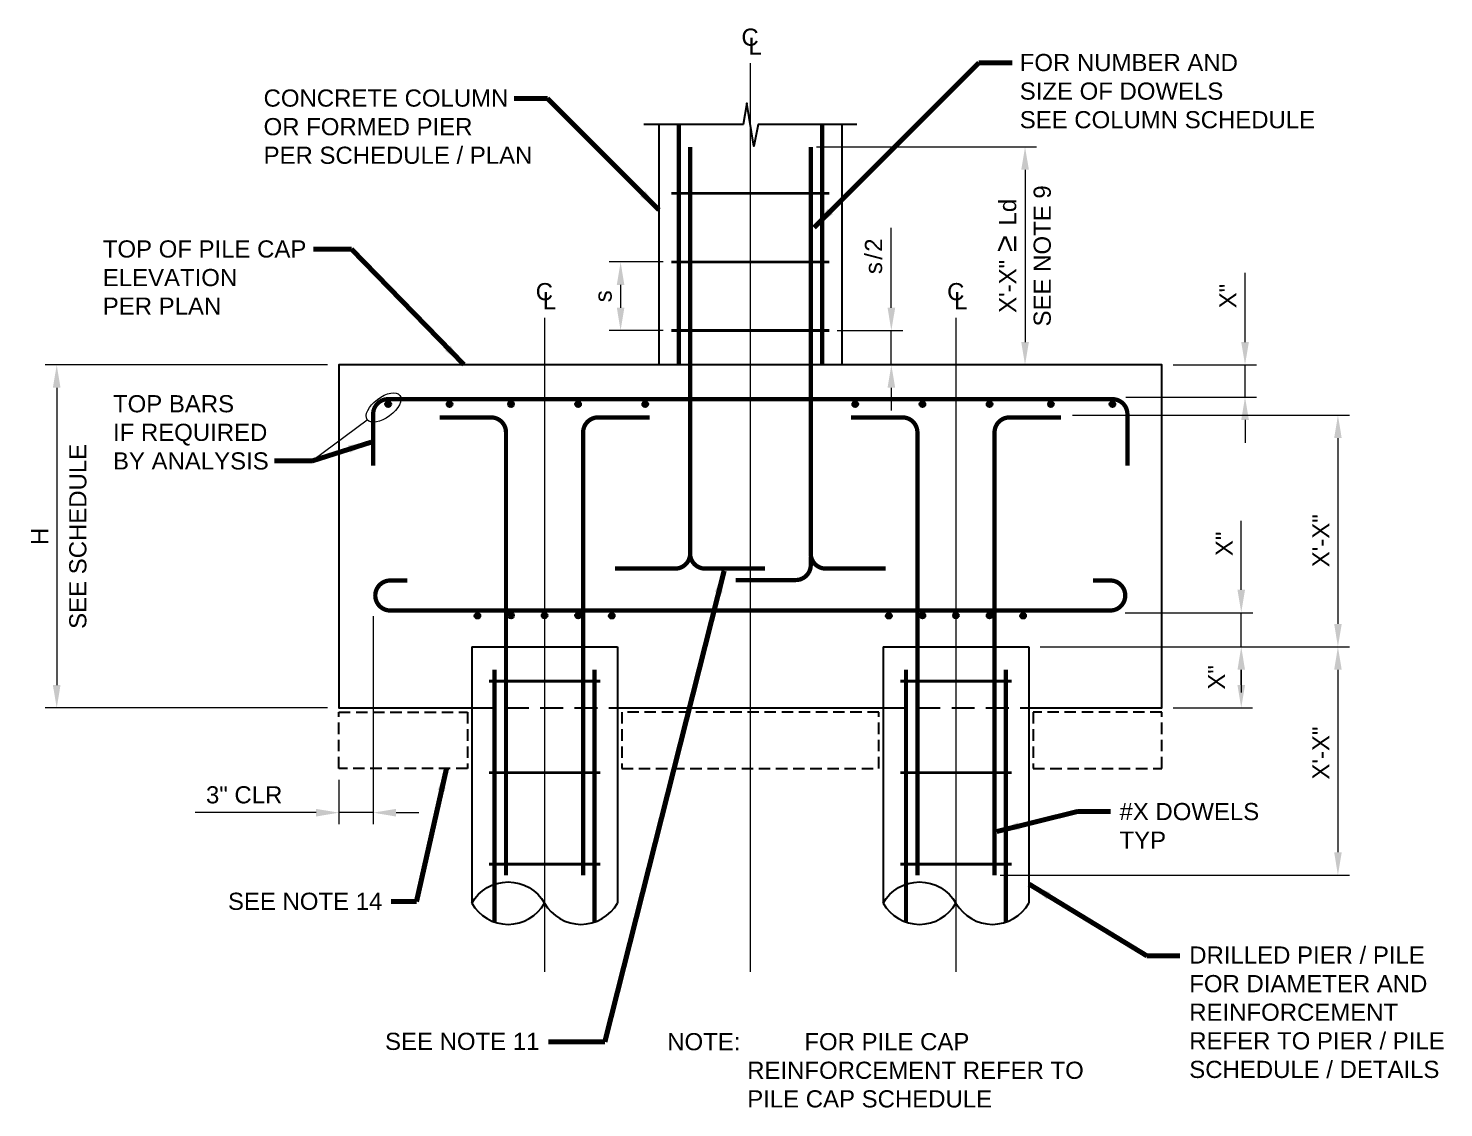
# Model space of a CAD drawing. Header units: inches. Extents: x -498 to -368, y 1198 to 1448.
# Drawn here: x -497.7 to -373.9, y 1353.3 to 1447.7 of the extents above; entities that cross this region are included whole.
import ezdxf

# ---------------------------------------------------------------- set-up
doc = ezdxf.new("R2010")
doc.units = ezdxf.units.IN
doc.header["$LTSCALE"] = 5
doc.header["$MEASUREMENT"] = 0
for name, pattern in [('CENTER', [2, 1.25, -0.25, 0.25, -0.25]), ('CENTERX2', [4, 2.5, -0.5, 0.5, -0.5]), ('HIDDEN', [0.375, 0.25, -0.125]), ('HIDDENX2', [0.75, 0.5, -0.25])]:
    doc.linetypes.add(name, pattern=pattern)
for name, color, linetype, lineweight in [('S-ANNO-DIMS', 1, 'Continuous', 20), ('S-ANNO-TEXT', 7, 'Continuous', 20), ('S-DETL', 3, 'Continuous', 30), ('S-GRID', 9, 'CENTER', 20)]:
    doc.layers.add(name, color=color, linetype=linetype, lineweight=lineweight)
doc.styles.add('Romans', font='arial.ttf')
doc.dimstyles.get("Standard").update_dxf_attribs({"dimtxt": 0.18, "dimasz": 0.18, "dimexe": 0.18, "dimexo": 0.0625, "dimgap": 0.09, "dimtad": 0, "dimtih": 1, "dimtoh": 1, "dimdec": 4, "dimzin": 0, "dimdsep": 46, "dimtxsty": 'Standard', "dimcen": 0.09, "dimadec": 0, "dimazin": 0, "dimtfac": 1, "dimtdec": 4, "dimtofl": 0, "dimtmove": 0, "dimatfit": 3, "dimfxl": 1, "dimtolj": 1, "dimtzin": 0, "dimarcsym": 0})

# ---------------------------------------------------------------- blocks, each defined once
blk = doc.blocks.new('*D10')
at = {"layer": 'Defpoints', "color": 0, "transparency": 16777216}
for p in [(-470.55, 1418.22), (-495.24, 1388.22), (-470.55, 1388.22)]:
    blk.add_point(p, dxfattribs=at)
at = {"layer": 'S-ANNO-DIMS', "transparency": 16777216}
for p, q in [((-471.55, 1418.22), (-496.24, 1418.22)), ((-495.24, 1416.22), (-495.24, 1390.22)), ((-471.55, 1388.22), (-496.24, 1388.22))]:
    blk.add_line(p, q, dxfattribs=at)
for points in [[(-495.58, 1416.22), (-494.91, 1416.22), (-495.24, 1418.22)], [(-495.58, 1390.22), (-494.91, 1390.22), (-495.24, 1388.22)]]:
    blk.add_solid(points, dxfattribs=at)
at = {"layer": 'S-ANNO-DIMS', "transparency": 16777216, "insert": (-496.74, 1403.22), "char_height": 1.5, "attachment_point": 5, "rotation": 90, "style": 'Romans'}
blk.add_mtext('\\A1;H', dxfattribs=at)
blk = doc.blocks.new('*D11')
at = {"layer": 'Defpoints', "color": 0, "transparency": 16777216}
for p in [(-427.94, 1421.22), (-426.55, 1418.22), (-422.21, 1418.22)]:
    blk.add_point(p, dxfattribs=at)
at = {"layer": 'S-ANNO-DIMS', "transparency": 16777216}
for p, q in [((-422.21, 1423.22), (-422.21, 1430.21)), ((-426.94, 1421.22), (-421.21, 1421.22)), ((-422.21, 1418.22), (-422.21, 1421.22)), ((-425.55, 1418.22), (-421.21, 1418.22)), ((-422.21, 1416.22), (-422.21, 1414.22))]:
    blk.add_line(p, q, dxfattribs=at)
for points in [[(-422.54, 1423.22), (-421.87, 1423.22), (-422.21, 1421.22)], [(-422.54, 1416.22), (-421.87, 1416.22), (-422.21, 1418.22)]]:
    blk.add_solid(points, dxfattribs=at)
at = {"layer": 'S-ANNO-DIMS', "transparency": 16777216, "insert": (-423.76, 1427.72), "char_height": 1.5, "attachment_point": 5, "rotation": 90, "style": 'Romans'}
blk.add_mtext('\\A1;{\\T1.2;s/}2', dxfattribs=at)
blk = doc.blocks.new('*D12')
at = {"layer": 'Defpoints', "color": 0, "transparency": 16777216}
for p in [(-441.17, 1427.22), (-445.9, 1421.22), (-441.17, 1421.22)]:
    blk.add_point(p, dxfattribs=at)
at = {"layer": 'S-ANNO-DIMS', "transparency": 16777216}
for p, q in [((-442.17, 1427.22), (-446.9, 1427.22)), ((-445.9, 1425.22), (-445.9, 1423.22)), ((-442.17, 1421.22), (-446.9, 1421.22))]:
    blk.add_line(p, q, dxfattribs=at)
for points in [[(-446.23, 1425.22), (-445.57, 1425.22), (-445.9, 1427.22)], [(-446.23, 1423.22), (-445.57, 1423.22), (-445.9, 1421.22)]]:
    blk.add_solid(points, dxfattribs=at)
at = {"layer": 'S-ANNO-DIMS', "transparency": 16777216, "insert": (-447.42, 1424.22), "char_height": 1.5, "attachment_point": 5, "rotation": 90, "style": 'Romans'}
blk.add_mtext('\\A1;s', dxfattribs=at)
blk = doc.blocks.new('*D13')
at = {"layer": 'Defpoints', "color": 0, "transparency": 16777216}
for p in [(-467.55, 1397.24), (-470.55, 1382.93), (-467.55, 1379.06)]:
    blk.add_point(p, dxfattribs=at)
at = {"layer": 'S-ANNO-DIMS', "transparency": 16777216}
for p, q in [((-467.55, 1396.24), (-467.55, 1378.06)), ((-470.55, 1381.93), (-470.55, 1378.06)), ((-472.55, 1379.06), (-483.12, 1379.06)), ((-467.55, 1379.06), (-470.55, 1379.06)), ((-465.55, 1379.06), (-463.55, 1379.06))]:
    blk.add_line(p, q, dxfattribs=at)
for points in [[(-472.55, 1379.39), (-472.55, 1378.72), (-470.55, 1379.06)], [(-465.55, 1379.39), (-465.55, 1378.72), (-467.55, 1379.06)]]:
    blk.add_solid(points, dxfattribs=at)
at = {"layer": 'S-ANNO-DIMS', "transparency": 16777216, "insert": (-478.84, 1380.61), "char_height": 1.5, "attachment_point": 5, "style": 'Romans'}
blk.add_mtext('\\A1;3" CLR', dxfattribs=at)
blk = doc.blocks.new('*D14')
at = {"layer": 'Defpoints', "color": 0, "transparency": 16777216}
for p in [(-410.18, 1393.56), (-413.68, 1373.59), (-383.13, 1373.59)]:
    blk.add_point(p, dxfattribs=at)
at = {"layer": 'S-ANNO-DIMS', "transparency": 16777216}
for p, q in [((-409.18, 1393.56), (-382.13, 1393.56)), ((-383.13, 1391.56), (-383.13, 1375.59)), ((-412.68, 1373.59), (-382.13, 1373.59))]:
    blk.add_line(p, q, dxfattribs=at)
for points in [[(-383.46, 1391.56), (-382.8, 1391.56), (-383.13, 1393.56)], [(-383.46, 1375.59), (-382.8, 1375.59), (-383.13, 1373.59)]]:
    blk.add_solid(points, dxfattribs=at)
at = {"layer": 'S-ANNO-DIMS', "transparency": 16777216, "insert": (-384.63, 1384.27), "char_height": 1.5, "attachment_point": 5, "rotation": 90, "style": 'Romans'}
blk.add_mtext('\\A1;X\'-X"', dxfattribs=at)
blk = doc.blocks.new('*D15')
at = {"layer": 'Defpoints', "color": 0, "transparency": 16777216}
for p in [(-407.36, 1413.82), (-410.18, 1393.56), (-383.13, 1393.56)]:
    blk.add_point(p, dxfattribs=at)
at = {"layer": 'S-ANNO-DIMS', "transparency": 16777216}
for p, q in [((-406.36, 1413.82), (-382.13, 1413.82)), ((-383.13, 1411.82), (-383.13, 1395.56)), ((-409.18, 1393.56), (-382.13, 1393.56))]:
    blk.add_line(p, q, dxfattribs=at)
for points in [[(-383.46, 1411.82), (-382.8, 1411.82), (-383.13, 1413.82)], [(-383.46, 1395.56), (-382.8, 1395.56), (-383.13, 1393.56)]]:
    blk.add_solid(points, dxfattribs=at)
at = {"layer": 'S-ANNO-DIMS', "transparency": 16777216, "insert": (-384.63, 1402.84), "char_height": 1.5, "attachment_point": 5, "rotation": 90, "style": 'Romans'}
blk.add_mtext('\\A1;X\'-X"', dxfattribs=at)
blk = doc.blocks.new('*D16')
at = {"layer": 'Defpoints', "color": 0, "transparency": 16777216}
for p in [(-402.76, 1396.55), (-410.18, 1393.56), (-391.59, 1393.56)]:
    blk.add_point(p, dxfattribs=at)
at = {"layer": 'S-ANNO-DIMS', "transparency": 16777216}
for p, q in [((-391.59, 1398.55), (-391.59, 1404.59)), ((-401.76, 1396.55), (-390.59, 1396.55)), ((-391.59, 1393.56), (-391.59, 1396.55)), ((-409.18, 1393.56), (-390.59, 1393.56)), ((-391.59, 1391.56), (-391.59, 1389.56))]:
    blk.add_line(p, q, dxfattribs=at)
for points in [[(-391.92, 1398.55), (-391.26, 1398.55), (-391.59, 1396.55)], [(-391.92, 1391.56), (-391.26, 1391.56), (-391.59, 1393.56)]]:
    blk.add_solid(points, dxfattribs=at)
at = {"layer": 'S-ANNO-DIMS', "transparency": 16777216, "insert": (-393.09, 1402.57), "char_height": 1.5, "attachment_point": 5, "rotation": 90, "style": 'Romans'}
blk.add_mtext('\\A1;X"', dxfattribs=at)
blk = doc.blocks.new('*D17')
at = {"layer": 'Defpoints', "color": 0, "transparency": 16777216}
for p in [(-398.55, 1418.22), (-391.26, 1418.22), (-402.68, 1415.41)]:
    blk.add_point(p, dxfattribs=at)
at = {"layer": 'S-ANNO-DIMS', "transparency": 16777216}
for p, q in [((-391.26, 1420.22), (-391.26, 1426.26)), ((-397.55, 1418.22), (-390.26, 1418.22)), ((-391.26, 1415.41), (-391.26, 1418.22)), ((-401.68, 1415.41), (-390.26, 1415.41)), ((-391.26, 1413.41), (-391.26, 1411.41))]:
    blk.add_line(p, q, dxfattribs=at)
for points in [[(-391.59, 1420.22), (-390.92, 1420.22), (-391.26, 1418.22)], [(-391.59, 1413.41), (-390.92, 1413.41), (-391.26, 1415.41)]]:
    blk.add_solid(points, dxfattribs=at)
at = {"layer": 'S-ANNO-DIMS', "transparency": 16777216, "insert": (-392.76, 1424.24), "char_height": 1.5, "attachment_point": 5, "rotation": 90, "style": 'Romans'}
blk.add_mtext('\\A1;X"', dxfattribs=at)
blk = doc.blocks.new('*D9')
at = {"layer": 'Defpoints', "color": 0, "transparency": 16777216}
for p in [(-429.76, 1437.28), (-421.15, 1418.22), (-410.51, 1418.22)]:
    blk.add_point(p, dxfattribs=at)
at = {"layer": 'S-ANNO-DIMS', "transparency": 16777216}
for p, q in [((-428.76, 1437.28), (-409.51, 1437.28)), ((-410.51, 1435.28), (-410.51, 1420.22)), ((-420.15, 1418.22), (-409.51, 1418.22))]:
    blk.add_line(p, q, dxfattribs=at)
for points in [[(-410.84, 1435.28), (-410.17, 1435.28), (-410.51, 1437.28)], [(-410.84, 1420.22), (-410.17, 1420.22), (-410.51, 1418.22)]]:
    blk.add_solid(points, dxfattribs=at)

msp = doc.modelspace()

# ---------------------------------------------------------------- hatches: boundary and pattern name
at = {"layer": 'S-DETL'}
h = msp.add_hatch(color=256, dxfattribs=at)
h.dxf.hatch_style = 1
h.paths.add_polyline_path([(-466.489863, 1414.7872181, 1), (-465.989863, 1414.7872181, 1)])
h = msp.add_hatch(color=256, dxfattribs=at)
h.dxf.hatch_style = 1
h.paths.add_polyline_path([(-460.614863, 1414.7830021, -1), (-461.114863, 1414.7830021, -1)])
h = msp.add_hatch(color=256, dxfattribs=at)
h.dxf.hatch_style = 1
h.paths.add_polyline_path([(-460.614863, 1414.7830021, -1), (-461.114863, 1414.7830021, -1)])
h = msp.add_hatch(color=256, dxfattribs=at)
h.dxf.hatch_style = 1
h.paths.add_polyline_path([(-460.614863, 1414.7830021, 1), (-461.114863, 1414.7830021, 1)])
h = msp.add_hatch(color=256, dxfattribs=at)
h.dxf.hatch_style = 1
h.paths.add_polyline_path([(-455.239863, 1414.778786, -1), (-455.739863, 1414.778786, -1)])
h = msp.add_hatch(color=256, dxfattribs=at)
h.dxf.hatch_style = 1
h.paths.add_polyline_path([(-455.239863, 1414.778786, -1), (-455.739863, 1414.778786, -1)])
h = msp.add_hatch(color=256, dxfattribs=at)
h.dxf.hatch_style = 1
h.paths.add_polyline_path([(-455.239863, 1414.778786, 1), (-455.739863, 1414.778786, 1)])
h = msp.add_hatch(color=256, dxfattribs=at)
h.dxf.hatch_style = 1
h.paths.add_polyline_path([(-449.864863, 1414.778786, 1), (-449.364863, 1414.778786, 1)])
h = msp.add_hatch(color=256, dxfattribs=at)
h.dxf.hatch_style = 1
h.paths.add_polyline_path([(-449.864863, 1414.778786, 1), (-449.364863, 1414.778786, 1)])
h = msp.add_hatch(color=256, dxfattribs=at)
h.dxf.hatch_style = 1
h.paths.add_polyline_path([(-449.864863, 1414.778786, -1), (-449.364863, 1414.778786, -1)])
h = msp.add_hatch(color=256, dxfattribs=at)
h.dxf.hatch_style = 1
h.paths.add_polyline_path([(-443.9894708, 1414.7787857, 1), (-443.4894708, 1414.7787857, 1)])
h = msp.add_hatch(color=256, dxfattribs=at)
h.dxf.hatch_style = 1
h.paths.add_polyline_path([(-443.9894708, 1414.7787857, 1), (-443.4894708, 1414.7787857, 1)])
h = msp.add_hatch(color=256, dxfattribs=at)
h.dxf.hatch_style = 1
h.paths.add_polyline_path([(-443.9894708, 1414.7787857, -1), (-443.4894708, 1414.7787857, -1)])
h = msp.add_hatch(color=256, dxfattribs=at)
h.dxf.hatch_style = 1
h.paths.add_polyline_path([(-425.1152552, 1414.7787857, -1), (-425.6152552, 1414.7787857, -1)])
h = msp.add_hatch(color=256, dxfattribs=at)
h.dxf.hatch_style = 1
h.paths.add_polyline_path([(-425.1152552, 1414.7787857, -1), (-425.6152552, 1414.7787857, -1)])
h = msp.add_hatch(color=256, dxfattribs=at)
h.dxf.hatch_style = 1
h.paths.add_polyline_path([(-425.1152552, 1414.7787857, 1), (-425.6152552, 1414.7787857, 1)])
h = msp.add_hatch(color=256, dxfattribs=at)
h.dxf.hatch_style = 1
h.paths.add_polyline_path([(-419.239863, 1414.778786, -1), (-419.739863, 1414.778786, -1)])
h = msp.add_hatch(color=256, dxfattribs=at)
h.dxf.hatch_style = 1
h.paths.add_polyline_path([(-419.239863, 1414.778786, -1), (-419.739863, 1414.778786, -1)])
h = msp.add_hatch(color=256, dxfattribs=at)
h.dxf.hatch_style = 1
h.paths.add_polyline_path([(-419.239863, 1414.778786, 1), (-419.739863, 1414.778786, 1)])
h = msp.add_hatch(color=256, dxfattribs=at)
h.dxf.hatch_style = 1
h.paths.add_polyline_path([(-413.864863, 1414.778786, 1), (-413.364863, 1414.778786, 1)])
h = msp.add_hatch(color=256, dxfattribs=at)
h.dxf.hatch_style = 1
h.paths.add_polyline_path([(-413.864863, 1414.778786, 1), (-413.364863, 1414.778786, 1)])
h = msp.add_hatch(color=256, dxfattribs=at)
h.dxf.hatch_style = 1
h.paths.add_polyline_path([(-413.864863, 1414.778786, -1), (-413.364863, 1414.778786, -1)])
h = msp.add_hatch(color=256, dxfattribs=at)
h.dxf.hatch_style = 1
h.paths.add_polyline_path([(-408.489863, 1414.7830021, 1), (-407.989863, 1414.7830021, 1)])
h = msp.add_hatch(color=256, dxfattribs=at)
h.dxf.hatch_style = 1
h.paths.add_polyline_path([(-408.489863, 1414.7830021, 1), (-407.989863, 1414.7830021, 1)])
h = msp.add_hatch(color=256, dxfattribs=at)
h.dxf.hatch_style = 1
h.paths.add_polyline_path([(-408.489863, 1414.7830021, -1), (-407.989863, 1414.7830021, -1)])
h = msp.add_hatch(color=256, dxfattribs=at)
h.dxf.hatch_style = 1
h.paths.add_polyline_path([(-402.614863, 1414.7872181, -1), (-403.114863, 1414.7872181, -1)])
h = msp.add_hatch(color=256, dxfattribs=at)
h.dxf.hatch_style = 1
h.paths.add_polyline_path([(-458.177363, 1396.2844179, -1), (-458.677363, 1396.2844179, -1)])
h = msp.add_hatch(color=256, dxfattribs=at)
h.dxf.hatch_style = 1
h.paths.add_polyline_path([(-458.177363, 1396.2844179, -1), (-458.677363, 1396.2844179, -1)])
h = msp.add_hatch(color=256, dxfattribs=at)
h.dxf.hatch_style = 1
h.paths.add_polyline_path([(-458.177363, 1396.2844179, 1), (-458.677363, 1396.2844179, 1)])
h = msp.add_hatch(color=256, dxfattribs=at)
h.dxf.hatch_style = 1
h.paths.add_polyline_path([(-455.239863, 1396.29285, -1), (-455.739863, 1396.29285, -1)])
h = msp.add_hatch(color=256, dxfattribs=at)
h.dxf.hatch_style = 1
h.paths.add_polyline_path([(-455.239863, 1396.29285, -1), (-455.739863, 1396.29285, -1)])
h = msp.add_hatch(color=256, dxfattribs=at)
h.dxf.hatch_style = 1
h.paths.add_polyline_path([(-455.239863, 1396.29285, 1), (-455.739863, 1396.29285, 1)])
h = msp.add_hatch(color=256, dxfattribs=at)
h.dxf.hatch_style = 1
h.paths.add_polyline_path([(-452.302363, 1396.3012821, 1), (-452.802363, 1396.3012821, 1)])
h = msp.add_hatch(color=256, dxfattribs=at)
h.dxf.hatch_style = 1
h.paths.add_polyline_path([(-449.864863, 1396.29285, 1), (-449.364863, 1396.29285, 1)])
h = msp.add_hatch(color=256, dxfattribs=at)
h.dxf.hatch_style = 1
h.paths.add_polyline_path([(-449.864863, 1396.29285, 1), (-449.364863, 1396.29285, 1)])
h = msp.add_hatch(color=256, dxfattribs=at)
h.dxf.hatch_style = 1
h.paths.add_polyline_path([(-449.864863, 1396.29285, -1), (-449.364863, 1396.29285, -1)])
h = msp.add_hatch(color=256, dxfattribs=at)
h.dxf.hatch_style = 1
h.paths.add_polyline_path([(-446.927363, 1396.2844179, 1), (-446.427363, 1396.2844179, 1)])
h = msp.add_hatch(color=256, dxfattribs=at)
h.dxf.hatch_style = 1
h.paths.add_polyline_path([(-446.927363, 1396.2844179, 1), (-446.427363, 1396.2844179, 1)])
h = msp.add_hatch(color=256, dxfattribs=at)
h.dxf.hatch_style = 1
h.paths.add_polyline_path([(-446.927363, 1396.2844179, -1), (-446.427363, 1396.2844179, -1)])
h = msp.add_hatch(color=256, dxfattribs=at)
h.dxf.hatch_style = 1
h.paths.add_polyline_path([(-422.177363, 1396.2844179, -1), (-422.677363, 1396.2844179, -1)])
h = msp.add_hatch(color=256, dxfattribs=at)
h.dxf.hatch_style = 1
h.paths.add_polyline_path([(-422.177363, 1396.2844179, -1), (-422.677363, 1396.2844179, -1)])
h = msp.add_hatch(color=256, dxfattribs=at)
h.dxf.hatch_style = 1
h.paths.add_polyline_path([(-422.177363, 1396.2844179, 1), (-422.677363, 1396.2844179, 1)])
h = msp.add_hatch(color=256, dxfattribs=at)
h.dxf.hatch_style = 1
h.paths.add_polyline_path([(-419.239863, 1396.29285, -1), (-419.739863, 1396.29285, -1)])
h = msp.add_hatch(color=256, dxfattribs=at)
h.dxf.hatch_style = 1
h.paths.add_polyline_path([(-419.239863, 1396.29285, -1), (-419.739863, 1396.29285, -1)])
h = msp.add_hatch(color=256, dxfattribs=at)
h.dxf.hatch_style = 1
h.paths.add_polyline_path([(-419.239863, 1396.29285, 1), (-419.739863, 1396.29285, 1)])
h = msp.add_hatch(color=256, dxfattribs=at)
h.dxf.hatch_style = 1
h.paths.add_polyline_path([(-416.802363, 1396.3012821, -1), (-416.302363, 1396.3012821, -1)])
h = msp.add_hatch(color=256, dxfattribs=at)
h.dxf.hatch_style = 1
h.paths.add_polyline_path([(-413.864863, 1396.29285, 1), (-413.364863, 1396.29285, 1)])
h = msp.add_hatch(color=256, dxfattribs=at)
h.dxf.hatch_style = 1
h.paths.add_polyline_path([(-413.864863, 1396.29285, 1), (-413.364863, 1396.29285, 1)])
h = msp.add_hatch(color=256, dxfattribs=at)
h.dxf.hatch_style = 1
h.paths.add_polyline_path([(-413.864863, 1396.29285, -1), (-413.364863, 1396.29285, -1)])
h = msp.add_hatch(color=256, dxfattribs=at)
h.dxf.hatch_style = 1
h.paths.add_polyline_path([(-410.927363, 1396.2844179, 1), (-410.427363, 1396.2844179, 1)])
h = msp.add_hatch(color=256, dxfattribs=at)
h.dxf.hatch_style = 1
h.paths.add_polyline_path([(-410.927363, 1396.2844179, 1), (-410.427363, 1396.2844179, 1)])
h = msp.add_hatch(color=256, dxfattribs=at)
h.dxf.hatch_style = 1
h.paths.add_polyline_path([(-410.927363, 1396.2844179, -1), (-410.427363, 1396.2844179, -1)])

# ---------------------------------------------------------------- linework, layer by layer
at = {"layer": 'S-ANNO-DIMS'}
for p, q in [((-391.5916316, 1390.2247181), (-391.5916316, 1391.5565512)), ((-397.552363, 1388.2247181), (-390.5916316, 1388.2247181))]:
    msp.add_line(p, q, dxfattribs=at)
msp.add_solid([(-391.9249649, 1390.2247181), (-391.2582983, 1390.2247181), (-391.5916316, 1388.2247181)], dxfattribs=at)
at = {"layer": 'S-ANNO-TEXT'}
msp.add_line((-472.8220846, 1409.8737345), (-468.0685499, 1413.4221436), dxfattribs=at)
msp.add_ellipse((-466.6405394, 1414.4881221), major_axis=(-1.4280105, -1.0659784), ratio=0.5, dxfattribs=at)
at = {"layer": 'S-DETL', "linetype": 'Continuous'}
for p, q in [((-442.552363, 1439.2426823), (-442.552363, 1418.2247181)), ((-426.552363, 1439.2426823), (-426.552363, 1418.2247181)), ((-458.927363, 1393.5565511), (-446.177363, 1393.5565511)), ((-458.927363, 1393.5565511), (-458.927363, 1371.1452554)), ((-446.177363, 1393.5565511), (-446.177363, 1371.1452554)), ((-422.927363, 1393.5565511), (-410.177363, 1393.5565511)), ((-422.927363, 1393.5565511), (-422.927363, 1388.2247181)), ((-410.177363, 1393.5565511), (-410.177363, 1388.2247181)), ((-422.927363, 1388.2247181), (-422.927363, 1371.1452554)), ((-410.177363, 1388.2247181), (-410.177363, 1371.1452554))]:
    msp.add_line(p, q, dxfattribs=at)
at = {"layer": 'S-DETL', "linetype": 'HIDDENX2', "ltscale": 0.8}
for p, q in [((-458.927363, 1388.2247181), (-446.177363, 1388.2247181)), ((-422.927363, 1388.2247181), (-410.177363, 1388.2247181))]:
    msp.add_line(p, q, dxfattribs=at)
at = {"layer": 'S-DETL', "linetype": 'Continuous'}
msp.add_lwpolyline([(-425.2406502, 1439.2426823), (-433.8664572, 1439.2426823), (-434.253758, 1437.3614704), (-434.8509681, 1441.1238943), (-435.1645034, 1439.2426823), (-443.8640758, 1439.2426823)], dxfattribs=at)
at = {"layer": 'S-DETL'}
for points, const_width in [([(-440.8151909, 1418.2247181), (-440.8151909, 1439.2426823)], 0.375), ([(-428.2607238, 1418.2247181), (-428.2607238, 1439.2426823)], 0.375), ([(-441.4632376, 1433.2247181), (-427.6414885, 1433.2247181)], 0.25), ([(-441.4632376, 1433.2247181), (-427.6414885, 1433.2247181)], 0.25), ([(-441.4632376, 1427.2247181), (-427.6414885, 1427.2247181)], 0.25), ([(-441.4632376, 1421.2247181), (-427.6414885, 1421.2247181)], 0.25), ([(-455.927363, 1411.5906671), (-455.927363, 1373.5919433)], 0.375), ([(-449.177363, 1411.5906671), (-449.177363, 1373.5919433)], 0.375), ([(-419.927363, 1411.5906671), (-419.927363, 1373.5919433)], 0.375), ([(-413.177363, 1411.5906671), (-413.177363, 1373.5919433)], 0.375), ([(-456.927363, 1369.4902766), (-456.927363, 1391.5565511)], 0.375), ([(-448.177363, 1369.4902766), (-448.177363, 1391.5565511)], 0.375), ([(-420.927363, 1369.4902766), (-420.927363, 1391.5565511)], 0.375), ([(-412.177363, 1369.4902766), (-412.177363, 1391.5565511)], 0.375), ([(-457.427363, 1390.5565511), (-447.677363, 1390.5565511)], 0.25), ([(-421.427363, 1390.5565511), (-411.677363, 1390.5565511)], 0.25), ([(-457.427363, 1382.5565511), (-447.677363, 1382.5565511)], 0.25), ([(-421.427363, 1382.5565511), (-411.677363, 1382.5565511)], 0.25), ([(-457.427363, 1374.5565511), (-447.677363, 1374.5565511)], 0.25), ([(-421.427363, 1374.5565511), (-411.677363, 1374.5565511)], 0.25)]:
    msp.add_lwpolyline(points, dxfattribs=dict(at, const_width=const_width))
at = {"layer": 'S-DETL', "const_width": 0.375}
for points in [[(-439.8151909, 1437.2847404), (-439.8151909, 1401.7165614, -0.4142135624), (-441.1276909, 1400.4040614), (-446.3776909, 1400.4040614)], [(-422.6982238, 1400.4040614), (-427.9482238, 1400.4040614, -0.4142135624), (-429.2607238, 1401.7165614), (-429.2607238, 1437.2847404)], [(-467.552363, 1409.4122181), (-467.552363, 1413.9122181, -0.4142135624), (-466.239863, 1415.2247181), (-402.864863, 1415.2247181, -0.4142135624), (-401.552363, 1413.9122181), (-401.552363, 1409.4122181)]]:
    msp.add_lwpolyline(points, format="xyb", dxfattribs=at)
at = {"layer": 'S-DETL'}
for points in [[(-410.177363, 1388.2247181), (-398.552363, 1388.2247181), (-398.552363, 1418.2247181), (-470.552363, 1418.2247181), (-470.552363, 1388.2247181), (-458.927363, 1388.2247181)], [(-446.177363, 1388.2247181), (-422.927363, 1388.2247181)]]:
    msp.add_lwpolyline(points, dxfattribs=at)
at = {"layer": 'S-DETL', "linetype": 'HIDDEN', "ltscale": 0.8, "const_width": 0.375, "flags": 128}
for points in [[(-461.739863, 1413.627649), (-457.239863, 1413.627649, -0.4142135624), (-455.927363, 1412.315149), (-455.927363, 1411.5906671)], [(-443.364863, 1413.627649), (-447.864863, 1413.627649, 0.4142135624), (-449.177363, 1412.315149), (-449.177363, 1411.5906671)], [(-425.739863, 1413.627649), (-421.239863, 1413.627649, -0.4142135624), (-419.927363, 1412.315149), (-419.927363, 1411.5906671)], [(-407.364863, 1413.627649), (-411.864863, 1413.627649, 0.4142135624), (-413.177363, 1412.315149), (-413.177363, 1411.5906671)], [(-433.2526909, 1400.4040614), (-438.5026909, 1400.4040614, -0.4142135624), (-439.8151909, 1401.7165614), (-439.8151909, 1402.4410433)], [(-435.8232238, 1399.4040614), (-430.5732238, 1399.4040614, 0.4142135624), (-429.2607238, 1400.7165614), (-429.2607238, 1401.4410433)]]:
    msp.add_lwpolyline(points, format="xyb", dxfattribs=at)
at = {"layer": 'S-DETL'}
msp.add_lwpolyline([(-464.552363, 1399.3637821, 0.375, 0.375, 0), (-466.052363, 1399.3637821, 0.375, 0.375, 1), (-466.052363, 1396.7387821, 0.375, 0.375, 0), (-403.052363, 1396.7387821, 0.375, 0.375, 1), (-403.052363, 1399.3637821, 0.375, 0.375, 0), (-404.552363, 1399.3637821, 0, 0, 0)], format="xyseb", dxfattribs=at)
at = {"layer": 'S-DETL', "linetype": 'HIDDEN', "ltscale": 0.8}
for points in [[(-470.552363, 1387.8497181), (-459.302363, 1387.8497181), (-459.302363, 1382.9315511), (-470.552363, 1382.9315511)], [(-423.302363, 1387.8497181), (-445.802363, 1387.8497181), (-445.802363, 1382.9315511), (-423.302363, 1382.9315511)], [(-398.552363, 1387.8497181), (-409.802363, 1387.8497181), (-409.802363, 1382.9315511), (-398.552363, 1382.9315511)]]:
    msp.add_lwpolyline(points, close=True, dxfattribs=at)
at = {"layer": 'S-DETL'}
for centre in [(-466.239863, 1414.7872181), (-460.864863, 1414.7830021), (-460.864863, 1414.7830021), (-460.864863, 1414.7830021), (-455.489863, 1414.778786), (-455.489863, 1414.778786), (-455.489863, 1414.778786), (-449.614863, 1414.778786), (-449.614863, 1414.778786), (-449.614863, 1414.778786), (-443.7394708, 1414.7787857), (-443.7394708, 1414.7787857), (-443.7394708, 1414.7787857), (-425.3652552, 1414.7787857), (-425.3652552, 1414.7787857), (-425.3652552, 1414.7787857), (-419.489863, 1414.778786), (-419.489863, 1414.778786), (-419.489863, 1414.778786), (-413.614863, 1414.778786), (-413.614863, 1414.778786), (-413.614863, 1414.778786), (-408.239863, 1414.7830021), (-408.239863, 1414.7830021), (-408.239863, 1414.7830021), (-402.864863, 1414.7872181), (-458.427363, 1396.2844179), (-458.427363, 1396.2844179), (-458.427363, 1396.2844179), (-455.489863, 1396.29285), (-455.489863, 1396.29285), (-455.489863, 1396.29285), (-452.552363, 1396.3012821), (-449.614863, 1396.29285), (-449.614863, 1396.29285), (-449.614863, 1396.29285), (-446.677363, 1396.2844179), (-446.677363, 1396.2844179), (-446.677363, 1396.2844179), (-422.427363, 1396.2844179), (-422.427363, 1396.2844179), (-422.427363, 1396.2844179), (-419.489863, 1396.29285), (-419.489863, 1396.29285), (-419.489863, 1396.29285), (-416.552363, 1396.3012821), (-413.614863, 1396.29285), (-413.614863, 1396.29285), (-413.614863, 1396.29285), (-410.677363, 1396.2844179), (-410.677363, 1396.2844179), (-410.677363, 1396.2844179)]:
    msp.add_circle(centre, 0.25, dxfattribs=at)
at = {"layer": 'S-DETL', "linetype": 'Continuous', "extrusion": (0, 0, -1)}
for centre in [(455.739863, 1369.3292064), (419.739863, 1369.3292064)]:
    msp.add_arc(centre, 3.6685406, 29.671932745, 150.328067255, dxfattribs=at)
at = {"layer": 'S-DETL', "linetype": 'Continuous'}
for centre in [(-455.739863, 1372.9613044), (-449.364863, 1372.9613044), (-419.739863, 1372.9613044), (-413.364863, 1372.9613044)]:
    msp.add_arc(centre, 3.6685406, 209.671932745, 330.328067255, dxfattribs=at)
at = {"layer": 'S-GRID', "linetype": 'CENTERX2', "lineweight": 18, "ltscale": 8}
for p, q in [((-434.552363, 1444.5986801), (-434.552363, 1365.1452554)), ((-452.552363, 1422.3424023), (-452.552363, 1365.1452554)), ((-416.552363, 1422.3424023), (-416.552363, 1365.1452554))]:
    msp.add_line(p, q, dxfattribs=at)

# ---------------------------------------------------------------- texts
at = {"layer": 'S-ANNO-DIMS', "rotation": 90, "style": 'Romans'}
for s, insert, char_height, attachment_point in [('SEE NOTE 9', (-409.7577974, 1427.7547293), 1.49999999, 2), ('X\'-X"{\\T1.2; \\H1.25x;\\T1;≥\\T1.2; }Ld ', (-413.157354, 1427.7547293), 1.499999989, 2), ('\\A1;SEE SCHEDULE', (-493.3847037, 1403.2247181), 1.499999989, 5), ('\\A1;X"', (-393.7582983, 1390.8906346), 1.49999999, 5)]:
    msp.add_mtext(s, dxfattribs=dict(at, insert=insert, char_height=char_height, attachment_point=attachment_point))
at = {"layer": 'S-ANNO-TEXT', "attachment_point": 1, "style": 'Romans'}
for s, insert, char_height, width in [('\\A1;C', (-435.3282733, 1447.6328579), 1.49999999, 39.884172245), ('\\A1;L', (-434.7136969, 1446.8486801), 1.49999999, 39.884172245), ('\\A1;C', (-453.3282733, 1425.3765801), 1.49999999, 39.884172245), ('\\A1;L', (-452.7136969, 1424.5924023), 1.49999999, 39.884172245), ('\\A1;C', (-417.3282733, 1425.3765801), 1.49999999, 39.884172245), ('\\A1;L', (-416.7136969, 1424.5924023), 1.49999999, 39.884172245), ('\\A1;\\pxi-4.66667,l4.66667;NOTE:^IFOR PILE CAP REINFORCEMENT REFER TO PILE CAP SCHEDULE', (-441.8199753, 1359.7804648), 1.499999989, 41.445571838)]:
    msp.add_mtext(s, dxfattribs=dict(at, insert=insert, char_height=char_height, width=width))
at = {"layer": 'S-ANNO-TEXT', "char_height": 1.499999989, "style": 'Romans'}
for s, insert, attachment_point in [('\\A1;FOR NUMBER AND \\PSIZE OF DOWELS \\PSEE COLUMN SCHEDULE', (-410.9714683, 1445.4156018), 1), ('\\A1;CONCRETE COLUMN\\POR FORMED PIER \\PPER SCHEDULE / PLAN', (-477.1386901, 1442.3065603), 1), ('\\A1;TOP OF PILE CAP\\PELEVATION \\PPER PLAN', (-491.2091335, 1429.1100102), 1), ('\\A1;TOP BARS\\PIF REQUIRED\\PBY ANALYSIS', (-490.3166281, 1415.5730688), 1), ('\\A1;#X DOWELS \\PTYP', (-402.2434837, 1379.9063121), 1), ('\\A1;SEE NOTE 14', (-466.7494114, 1372.0587905), 3), ('\\A1;DRILLED PIER / PILE\\PFOR DIAMETER AND \\PREINFORCEMENT\\PREFER TO PIER / PILE\\PSCHEDULE / DETAILS', (-396.1390465, 1367.3582274), 1), ('\\A1;SEE NOTE 11', (-453.0026954, 1359.8079769), 3)]:
    msp.add_mtext(s, dxfattribs=dict(at, insert=insert, attachment_point=attachment_point))

# ---------------------------------------------------------------- dimensions: what is measured, and where the dimension line sits
at = {"layer": 'S-ANNO-DIMS'}
for base, p1, p2, angle, text, picture, middle in [((-410.5077974, 1418.2247181), (-429.7607238, 1437.2847404), (-421.1546822, 1418.2247181), 270, ' ', '*D9', (-410.5077974, 1430.2247181)), ((-422.206183, 1418.2247181), (-427.9384807, 1421.2247181), (-426.552363, 1418.2247181), 270, '{\\T1.2;s/}2', '*D11', (-422.206183, 1427.7190905)), ((-445.8985431, 1421.2247181), (-441.1662453, 1427.2247181), (-441.1662453, 1421.2247181), 270, 's', '*D12', (-445.8985431, 1424.2247181)), ((-391.2582983, 1418.2247181), (-402.677363, 1415.4122181), (-398.552363, 1418.2247181), 90, 'X"', '*D17', (-391.2582983, 1424.2417713)), ((-495.2436168, 1388.2247181), (-470.552363, 1418.2247181), (-470.552363, 1388.2247181), 270, 'H', '*D10', (-495.2436168, 1403.2247181)), ((-383.1309002, 1393.5565511), (-407.364863, 1413.815149), (-410.177363, 1393.5565511), 270, 'X\'-X"', '*D15', (-383.1309002, 1402.842016)), ((-391.5916316, 1393.5565511), (-402.7568063, 1396.5512821), (-410.177363, 1393.5565511), 270, 'X"', '*D16', (-391.5916316, 1402.5683353)), ((-467.552363, 1379.0573221), (-470.552363, 1382.9315511), (-467.552363, 1397.2387821), 180, '3" CLR', '*D13', (-478.8368104, 1379.0573221)), ((-383.1309002, 1373.5919433), (-410.177363, 1393.5565511), (-413.677363, 1373.5919433), 270, 'X\'-X"', '*D14', (-383.1309002, 1384.2710863))]:
    dim = msp.add_linear_dim(base=base, p1=p1, p2=p2, angle=angle, text=text, dimstyle='Standard', override={"dimscale": 16, "dimtxt": 0.09375, "dimasz": 0.125, "dimexe": 0.0625, "dimgap": 0.0625, "dimtih": 0, "dimtoh": 0, "dimdec": 5, "dimlfac": 1, "dimrnd": 0.03125, "dimzin": 7, "dimlunit": 4, "dimtxsty": 'Romans', "dimcen": 0.125, "dimclrd": 256, "dimclre": 256, "dimclrt": 256, "dimadec": 4, "dimtdec": 5, "dimtofl": 1, "dimtvp": 1, "dimfrac": 2, "dimtzin": 3, "dimlwd": 65535, "dimlwe": 65535}, dxfattribs=at)
    dim.commit()
    dim.dimension.update_dxf_attribs({"geometry": picture, "text_midpoint": middle, "dimtype": 128})

# ---------------------------------------------------------------- leaders
at = {"layer": 'S-ANNO-TEXT'}
for points in [[(-428.9674359, 1430.2247181), (-414.5493295, 1444.6428245), (-411.6472564, 1444.6428245)], [(-442.552363, 1431.7743903), (-452.3053538, 1441.5273811), (-455.2074269, 1441.5273811)], [(-459.6262708, 1418.2544895), (-469.4529115, 1428.3344304), (-472.7579058, 1428.3344304)], [(-467.739863, 1411.471322), (-472.8721386, 1409.8363703), (-476.1771329, 1409.8363703)], [(-436.8454596, 1400.2165614), (-447.2863481, 1359.0287977), (-452.2167254, 1359.0287977)], [(-461.1451709, 1382.9315511), (-463.7721626, 1371.2796113), (-465.9634414, 1371.2796113)], [(-412.989863, 1377.4197369), (-405.9201309, 1379.1478288), (-403.0377247, 1379.1478288)], [(-410.1432189, 1372.8066512), (-399.862743, 1366.5366039), (-396.9606699, 1366.5366039)]]:
    msp.add_leader(points, dimstyle='Standard', override={"dimscale": 16, "dimtxt": 0.09375, "dimasz": 0.125, "dimexe": 0.0625, "dimgap": 0.0625, "dimtad": 0, "dimtih": 0, "dimtoh": 0, "dimdec": 5, "dimlfac": 16, "dimrnd": 0.03125, "dimzin": 7, "dimlunit": 4, "dimtxsty": 'Romans', "dimcen": 0.125, "dimclrd": 256, "dimclre": 256, "dimclrt": 256, "dimadec": 4, "dimtdec": 5, "dimtofl": 1, "dimtvp": 1, "dimfrac": 2, "dimtzin": 3, "dimlwd": 65535, "dimlwe": 65535}, dxfattribs=at)

doc.saveas('drawing.dxf')
